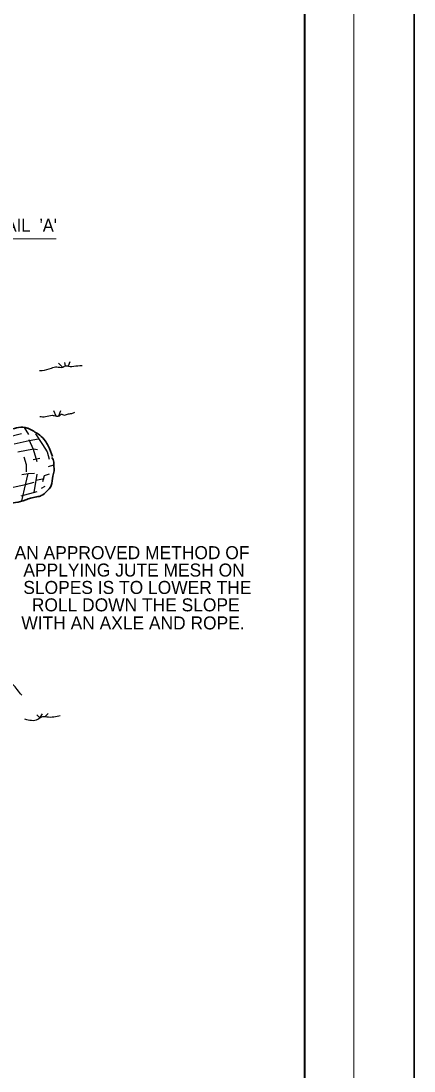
# Model space of a CAD drawing. Extents: x 634 to 1005, y -299 to -22.
# Drawn here: x 965.2 to 1005.2, y -190 to -83 of the extents above; entities that cross this region are included whole.
import ezdxf

# ---------------------------------------------------------------- set-up
doc = ezdxf.new("R2010")
doc.units = 0
doc.header["$LTSCALE"] = 0.53
doc.layers.add('1', color=7, linetype='Continuous', lineweight=13)

msp = doc.modelspace()

# ---------------------------------------------------------------- linework, layer by layer
at = {"layer": '1'}
for p, q in [((999.0723, -292.8818), (999.0723, -62.8726)), ((955.6954, -105.2286), (968.7668, -105.2286))]:
    msp.add_line(p, q, dxfattribs=at)
at = {"layer": '1', "lineweight": 40}
msp.add_line((994.0717, -280.381), (994.0717, -75.3727), dxfattribs=at)
at = {"layer": '1', "lineweight": 25}
for p, q in [((969.38, -118.2777), (968.9869, -117.8847)), ((969.7014, -118.1653), (969.6447, -117.8281)), ((970.0053, -118.1653), (970.1902, -117.7082)), ((968.7329, -123.2684), (968.5147, -122.7438)), ((969.0277, -123.2435), (969.2192, -122.6922)), ((963.7581, -125.4269), (965.2271, -125.048)), ((965.4843, -124.4427), (965.9391, -125.1547)), ((966.4087, -127.6853), (967.0899, -127.5487)), ((967.9834, -128.4132), (968.4989, -128.2458)), ((966.7718, -129.186), (966.4837, -131.0497)), ((966.681, -129.7922), (967.5296, -129.6248)), ((967.2415, -130.625), (967.6203, -130.4134)), ((965.1821, -131.3836), (966.8026, -130.9439)), ((967.0874, -153.9911), (966.7668, -153.6863)), ((967.1041, -153.9744), (967.3447, -153.5739)), ((967.6328, -153.8628), (967.9368, -153.5581))]:
    msp.add_line(p, q, dxfattribs=at)
at = {"layer": '1', "lineweight": 35}
msp.add_lwpolyline([(634.0353, -299.2597), (1005.2011, -299.2597), (1005.2011, -22.3158), (634.0353, -22.3158)], close=True, dxfattribs=at)
at = {"layer": '1', "lineweight": 25}
for points in [[(966.6352, -125.078), (967.3472, -126.1697), (967.8319, -126.8967), (968.0442, -127.6703)], [(964.4701, -126.1098), (965.9998, -125.7608), (966.9533, -125.5785)], [(966.8026, -127.9427), (966.4537, -126.6852), (965.9998, -125.7001)], [(964.8482, -126.9276), (966.4537, -126.6094), (966.8476, -126.6852)], [(965.4394, -127.4272), (965.6967, -128.2008), (965.6967, -128.9587)], [(965.8483, -129.1252), (965.5909, -130.2619), (965.2121, -131.8833)], [(965.257, -129.2159), (965.9082, -129.1102), (966.5295, -129.0803)], [(968.0292, -129.1702), (967.5296, -129.3675), (967.3472, -129.9588)], [(963.425, -130.7166), (965.6359, -130.2311), (966.4995, -130.0037)]]:
    msp.add_lwpolyline(points, dxfattribs=at)
for points in [[(967.0616, -118.6308), (967.3347, -118.6151), (968.2816, -118.3818), (968.8028, -118.2619), (969.4282, -118.2777), (969.6531, -118.1578), (970.022, -118.1895), (970.3592, -118.2053), (971.1529, -118.1329), (971.4094, -118.1329)], [(967.0799, -123.3076), (967.657, -123.3209), (968.3357, -123.1927), (968.7962, -123.2684), (969.0785, -123.2435), (969.3225, -123.0636), (969.4891, -123.1535), (969.8987, -123.0769), (970.3335, -123.0003), (970.6666, -122.8846)], [(965.2437, -151.6968), (964.3135, -150.5743), (963.4633, -149.804), (962.5498, -149.1145)], [(965.5327, -154.1035), (966.895, -154.1193), (967.2797, -153.8787), (967.8094, -153.8945), (969.1717, -153.7504)]]:
    msp.add_spline(points, degree=3, dxfattribs=at)
at = {"layer": '1', "lineweight": 35}
for points in [[(962.9437, -124.9739), (964.1087, -124.6275), (964.9156, -124.436), (965.7867, -124.4868), (966.0689, -124.615), (967.0799, -125.2171), (967.6437, -125.8067), (967.951, -126.3072), (968.3757, -127.3772)], [(968.3223, -127.4738), (968.5147, -127.9468), (968.5147, -128.3066), (968.5406, -128.8446), (968.3998, -129.3825), (968.2441, -130.3518), (967.7627, -130.9648), (967.234, -131.3694), (966.7602, -131.4977), (966.1456, -131.6259), (965.6459, -131.8058), (964.595, -132.0739), (963.8522, -132.228), (963.3783, -132.497), (962.6738, -132.5877), (961.0292, -132.6702)]]:
    msp.add_spline(points, degree=3, dxfattribs=at)

# ---------------------------------------------------------------- texts
at = {"layer": '1', "width": 0.95}
msp.add_text("SEE DETAIL  'A'", height=1.325, dxfattribs=at).set_placement((956.3996, -104.5051))
at = {"layer": '1'}
for s, p in [('AN APPROVED METHOD OF ', (964.5142, -137.8396)), ('APPLYING JUTE MESH ON ', (965.4094, -139.6108)), ('SLOPES IS TO LOWER THE ', (965.4055, -141.3812)), ('ROLL DOWN THE SLOPE', (966.2703, -143.1525)), ('WITH AN AXLE AND ROPE.', (965.2032, -144.9946))]:
    msp.add_text(s, height=1.325, dxfattribs=at).set_placement(p)

doc.saveas('drawing.dxf')
